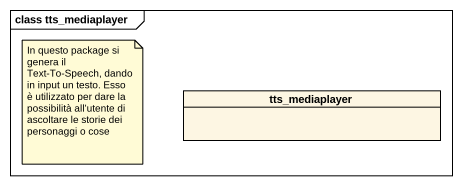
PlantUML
@startuml
mainframe class tts_mediaplayer
hide circle
hide empty members
class tts_mediaplayer
note as N1
  In questo package si genera il Text-To-Speech, dando in input un testo. Esso è utilizzato per dare la possibilità all'utente di ascoltare le storie dei personaggi o cose
end note
@enduml
